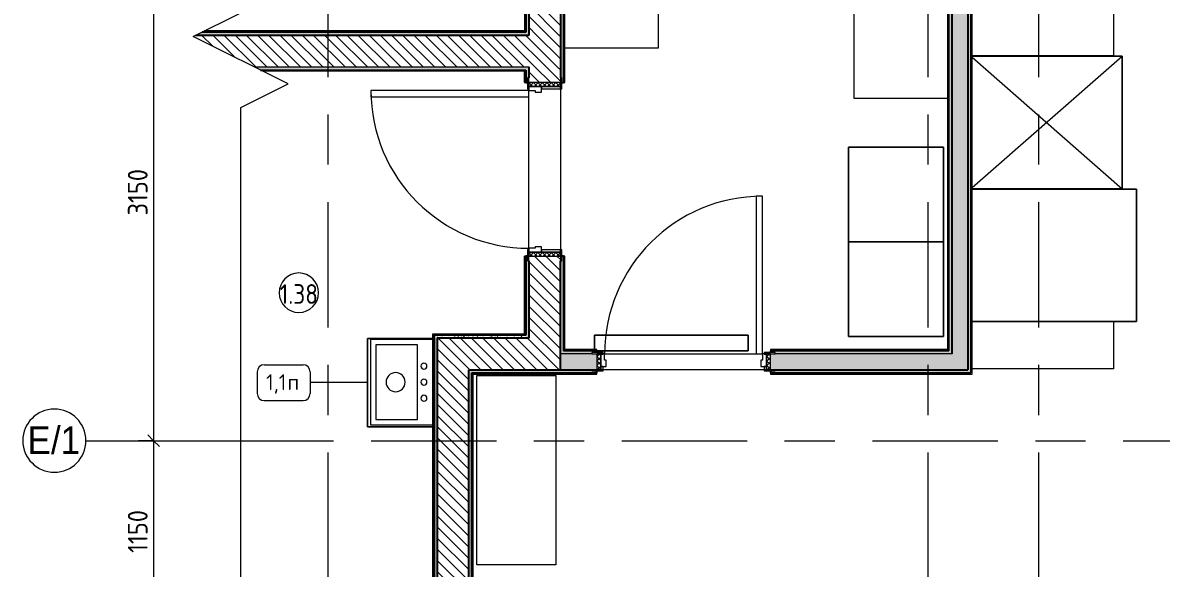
# Model space of a CAD drawing. Header units: millimetres. Extents: x 54725 to 263872, y -8553 to 29614.
# Drawn here: x 54725 to 61935, y 17341 to 20800 of the extents above; entities that cross this region are included whole.
import ezdxf

# ---------------------------------------------------------------- set-up
doc = ezdxf.new("R2010")
doc.units = ezdxf.units.MM
doc.linetypes.add('Осевая', pattern=[1587.5, 317.5, -238.125, 793.75, -238.125])
for name, color, linetype, lineweight in [('A-ANNO-DIMS', 7, 'Continuous', 9), ('A-ANNO-DIMS-50', 7, 'Continuous', 9), ('A-AREA-IDEN', 7, 'Continuous', 9), ('A-DETL-GENF', 7, 'Continuous', 9), ('A-DOOR', 7, 'Continuous', 9), ('A-DOOR-1', 7, 'Continuous', 15), ('A-DOOR-FRAM', 7, 'Continuous', 15), ('A-DOOR-FRAM-1', 7, 'Continuous', 9), ('A-WALL', 7, 'Continuous', 9), ('I-FURN', 7, 'Continuous', 9), ('I-FURN-IDEN', 7, 'Continuous', 9), ('I-WALL', 7, 'Continuous', 9), ('Оси', 7, 'Continuous', 9), ('Оси-1', 7, 'Continuous', 20), ('Оси-2', 7, 'Осевая', 9)]:
    doc.layers.add(name, color=color, linetype=linetype, lineweight=lineweight)
for name, color, linetype, lineweight, true_color in [('A-WALL-3', 7, 'Continuous', 25, 0x3c3c3c), ('A-WALL-FNSH-2', 7, 'Continuous', 15, 0x3c3c3c), ('P-SANR-FIXT-1', 7, 'Continuous', 15, 0x4994b4), ('P-SANR-FIXT-2', 7, 'Continuous', 9, 0x4994b4)]:
    doc.layers.add(name, color=color, linetype=linetype, lineweight=lineweight, true_color=true_color)
doc.styles.add('Arial', font='arial.ttf', dxfattribs={"width": 0.9, "height": 175})
doc.styles.add('GOST Common_1', font='GOST_Common.ttf', dxfattribs={"width": 0.9, "height": 125})
doc.styles.add('GOST Common_2', font='GOST_Common.ttf', dxfattribs={"height": 100})
doc.styles.add('ISOCPEUR', font='isocpeur.ttf', dxfattribs={"width": 0.9, "height": 125})
doc.dimstyles.new('ISO-2_5_0_9К_БОЛЬШОЙ', dxfattribs={"dimscale": 304.8, "dimtxt": 124.497647, "dimasz": 0.246063, "dimexe": 0.19685, "dimexo": 0.492126, "dimgap": 0, "dimtad": 1, "dimdec": 0, "dimrnd": 10, "dimzin": 0, "dimdsep": 46, "dimtxsty": 'ISOCPEUR', "dimblk1": 'OBLIQUE', "dimblk2": 'OBLIQUE', "dimsah": 1, "dimcen": 0.09, "dimdle": 0.19685, "dimazin": 0, "dimtfac": 1, "dimtdec": 4, "dimtix": 1, "dimtmove": 0, "dimatfit": 3, "dimfxl": 1, "dimtvp": 1, "dimtolj": 1, "dimtzin": 0, "dimarcsym": 2})
pattern_1 = [(135, (0, 0), (-35.35534, -35.35534), [])]
pattern_2 = [(135, (0, 0), (-37.717076, -37.717076), [53.34, -8.89, 1.778, -8.89]), (135, (0, 37.694), (-37.717076, -37.717076), []), (50, (0, 0), (63.763904, -5.57885), [6.667, -73.342]), (355, (0, 0), (-12.334876, 66.869514), [5.334, -58.674]), (100.451, (5.314, -0.465), (51.43036, 61.29098), [5.667, -62.332]), (46.184, (0, 17.78), (94.87722, -14.71484), [10.001, -110.014]), (96.636, (7.91, 16.55), (83.09115, 86.5993), [8.5, -93.497]), (351.184, (0, 17.78), (83.09204, 86.59928), [8.001, -88.011]), (21, (8.89, 13.335), (53.064487, -35.792726), [6.667, -73.342]), (326, (8.89, 13.335), (21.63066, 64.46546), [5.334, -58.674]), (71.451, (13.31, 10.35), (74.69646, 28.672367), [5.667, -62.332]), (37.5, (0, 0), (1.080413, 29.594271), [1.676, -56.286, 1.676, -57.887, -58.896]), (37.5, (0, 0), (1.080413, 29.594271), [-117.526, 1.676, -57.22]), (7.5, (0, 0), (23.386368, 35.063507), [1.676, -32.283, 1.676, -54.953, -22.447]), (7.5, (0, 0), (23.386368, 35.063507), [-90.589, 1.676, -20.771]), (327.5, (-19.825, 0), (47.456567, -2.005468), [1.676, -20.549, 1.676, -67.666, -92.011]), (327.5, (-19.825, 0), (47.456567, -2.005468), [-91.567, 1.676, -90.335]), (317.5, (-28.715, 0), (51.844948, 8.89904), [1.676, -27.216, 1.676, -44.374, -65.341]), (317.5, (-28.715, 0), (51.844948, 8.89904), [-74.943, 1.676, -63.665])]
pattern_3 = [(0, (0, 0), (60.96, 15.24), [5.029, -40.691, 5.029, -40.691, -243.84]), (0, (0, 0), (60.96, 15.24), [-91.44, 5.029, -86.411, 5.029, -40.691, -106.68]), (0, (0, 0), (60.96, 15.24), [-228.6, 5.029, -25.451, 5.029, -71.171]), (120, (22.86, 7.62), (-43.678227, 45.1729086), [5.029, -40.691, 5.029, -40.691, -243.84]), (120, (22.86, 7.62), (-43.678227, 45.1729086), [-91.44, 5.029, -86.411, 5.029, -40.691, -106.68]), (120, (22.86, 7.62), (-43.678227, 45.1729086), [-228.6, 5.029, -25.451, 5.029, -71.171]), (240, (30.48, 38.1), (-17.281773, -60.4129086), [5.029, -40.691, 5.029, -40.691, -243.84]), (240, (30.48, 38.1), (-17.281773, -60.4129086), [-91.44, 5.029, -86.411, 5.029, -40.691, -106.68]), (240, (30.48, 38.1), (-17.281773, -60.4129086), [-228.6, 5.029, -25.451, 5.029, -71.171])]

# ---------------------------------------------------------------- blocks, each defined once
blk = doc.blocks.new('110_Дверь_СКБ_1Ст_Внутренняя1 - Д-11 1100x2100h_кладовые _все__ коридор _между помещениями блока столовой__ моечные _все_-32089444-Фрагмент 1_10_ Пищеблок')
at = {"layer": 'A-DOOR'}
h = blk.add_hatch(dxfattribs=at)
h.set_pattern_fill('FP_8', color=256, style=0, pattern_type=2)
h.set_pattern_definition([(135, (1751.41, 114.685), (-14.14214, -14.14214), []), (225, (1751.41, 114.685), (14.14214, -14.14214), [])])
h.paths.add_polyline_path([(562.5, -50), (562.5, 50), (537.5, 50), (537.5, -50)])
at = {"layer": 'A-DOOR-FRAM-1'}
h = blk.add_hatch(dxfattribs=at)
h.set_pattern_fill('FP_9', color=256, style=0, pattern_type=2)
h.set_pattern_definition([(45, (-371.384, 114.685), (-14.1421, 14.1421), []), (135, (-371.384, 114.685), (-14.1421, -14.1421), [])])
h.paths.add_polyline_path([(-512.5, -50), (-512.5, 50), (-537.5, 50), (-537.5, -50)])
at = {"layer": 'A-DOOR'}
blk.add_arc((512.5, 50), 1000, 90, 180, dxfattribs=at)
at = {"layer": 'A-DOOR-1'}
for p, q in [((512.5, 1050), (472.5, 1050)), ((472.5, 1050), (472.5, 50)), ((512.5, 50), (512.5, 1050)), ((472.5, 50), (512.5, 50))]:
    blk.add_line(p, q, dxfattribs=at)
at = {"layer": 'A-DOOR-FRAM'}
for p, q in [((-497.5, 58), (-567.5, 58)), ((-567.5, 58), (-567.5, 50)), ((-567.5, 50), (-497.5, 50)), ((-512.5, 50), (-537.5, 50)), ((-537.5, 50), (-537.5, -50)), ((-487.5, 50), (-512.5, 50)), ((-512.5, 50), (-512.5, -30)), ((-512.5, -50), (-512.5, 50)), ((-497.5, 50), (-512.5, 50)), ((-512.5, 50), (-512.5, 49)), ((-512.5, 49), (-497.5, 49)), ((-497.5, 50), (-497.5, 58)), ((-497.5, 49), (-497.5, 50)), ((-487.5, 10), (-487.5, 50)), ((-477.5, 10), (-487.5, 10)), ((-477.5, -30), (-477.5, 10)), ((512.5, 10), (502.5, 10)), ((502.5, 10), (502.5, -30)), ((512.5, 50), (512.5, 10)), ((537.5, 50), (512.5, 50)), ((592.5, 58), (522.5, 58)), ((522.5, 58), (522.5, 50)), ((537.5, 50), (522.5, 50)), ((522.5, 50), (522.5, 49)), ((522.5, 50), (592.5, 50)), ((522.5, 49), (537.5, 49)), ((537.5, -30), (537.5, 50)), ((562.5, 50), (537.5, 50)), ((537.5, 50), (537.5, -50)), ((537.5, 49), (537.5, 50)), ((562.5, -50), (562.5, 50)), ((592.5, 50), (592.5, 58)), ((-497.5, -50), (-567.5, -50)), ((-567.5, -50), (-567.5, -58)), ((-567.5, -58), (-497.5, -58)), ((-537.5, -50), (-512.5, -50)), ((-512.5, -30), (-477.5, -30)), ((-497.5, -30), (-512.5, -30)), ((-512.5, -30), (-512.5, -50)), ((-512.5, -50), (-497.5, -50)), ((-497.5, -50), (-497.5, -30)), ((-497.5, -58), (-497.5, -50)), ((502.5, -30), (537.5, -30)), ((537.5, -30), (522.5, -30)), ((522.5, -30), (522.5, -50)), ((522.5, -50), (537.5, -50)), ((592.5, -50), (522.5, -50)), ((522.5, -50), (522.5, -58)), ((522.5, -58), (592.5, -58)), ((537.5, -50), (537.5, -30)), ((537.5, -50), (562.5, -50)), ((592.5, -58), (592.5, -50))]:
    blk.add_line(p, q, dxfattribs=at)
blk = doc.blocks.new('110_Дверь_СКБ_1Ст_Внутренняя1 - Д-12 EIW 1100x2100h_кладовые _все__ коридор _между помещениями блока столовой__ моечные _все_-32936079-Фрагмент 1_10_ Пищеблок')
at = {"layer": 'A-DOOR'}
h = blk.add_hatch(dxfattribs=at)
h.set_pattern_fill('FP_20', color=256, style=0, pattern_type=2)
h.set_pattern_definition([(135, (1751.41, 164.685), (-14.14214, -14.14214), []), (225, (1751.41, 164.685), (14.14214, -14.14214), [])])
h.paths.add_polyline_path([(537.5, -100), (562.5, -100), (562.5, 100), (537.5, 100)])
at = {"layer": 'A-DOOR-FRAM-1'}
h = blk.add_hatch(dxfattribs=at)
h.set_pattern_fill('FP_21', color=256, style=0, pattern_type=2)
h.set_pattern_definition([(45, (-371.384, 164.685), (-14.1421, 14.1421), []), (135, (-371.384, 164.685), (-14.1421, -14.1421), [])])
h.paths.add_polyline_path([(-537.5, -100), (-512.5, -100), (-512.5, 100), (-537.5, 100)])
at = {"layer": 'A-DOOR'}
blk.add_arc((512.5, 100), 1000, 90, 180, dxfattribs=at)
at = {"layer": 'A-DOOR-1'}
for p, q in [((512.5, 1100), (472.5, 1100)), ((472.5, 1100), (472.5, 100)), ((512.5, 100), (512.5, 1100)), ((472.5, 100), (512.5, 100))]:
    blk.add_line(p, q, dxfattribs=at)
at = {"layer": 'A-DOOR-FRAM'}
for p, q in [((-497.5, 108), (-567.5, 108)), ((-567.5, 108), (-567.5, 100)), ((-567.5, 100), (-497.5, 100)), ((-512.5, 100), (-537.5, 100)), ((-537.5, 100), (-537.5, -100)), ((-487.5, 100), (-512.5, 100)), ((-512.5, 100), (-512.5, 20)), ((-512.5, -100), (-512.5, 100)), ((-497.5, 100), (-512.5, 100)), ((-512.5, 100), (-512.5, 99)), ((-512.5, 99), (-497.5, 99)), ((-497.5, 100), (-497.5, 108)), ((-497.5, 99), (-497.5, 100)), ((-487.5, 60), (-487.5, 100)), ((512.5, 100), (512.5, 60)), ((537.5, 100), (512.5, 100)), ((592.5, 108), (522.5, 108)), ((522.5, 108), (522.5, 100)), ((537.5, 100), (522.5, 100)), ((522.5, 100), (522.5, 99)), ((522.5, 100), (592.5, 100)), ((522.5, 99), (537.5, 99)), ((537.5, 20), (537.5, 100)), ((562.5, 100), (537.5, 100)), ((537.5, 100), (537.5, -100)), ((537.5, 99), (537.5, 100)), ((562.5, -100), (562.5, 100)), ((592.5, 100), (592.5, 108)), ((-512.5, 20), (-477.5, 20)), ((-497.5, 20), (-512.5, 20)), ((-512.5, 20), (-512.5, -100)), ((-497.5, -100), (-497.5, 20)), ((-477.5, 60), (-487.5, 60)), ((-477.5, 20), (-477.5, 60)), ((512.5, 60), (502.5, 60)), ((502.5, 60), (502.5, 20)), ((502.5, 20), (537.5, 20)), ((537.5, 20), (522.5, 20)), ((522.5, 20), (522.5, -100)), ((537.5, -100), (537.5, 20)), ((-497.5, -100), (-567.5, -100)), ((-567.5, -100), (-567.5, -108)), ((-567.5, -108), (-497.5, -108)), ((-537.5, -100), (-512.5, -100)), ((-512.5, -100), (-497.5, -100)), ((-497.5, -108), (-497.5, -100)), ((522.5, -100), (537.5, -100)), ((592.5, -100), (522.5, -100)), ((522.5, -100), (522.5, -108)), ((522.5, -108), (592.5, -108)), ((537.5, -100), (562.5, -100)), ((592.5, -108), (592.5, -100))]:
    blk.add_line(p, q, dxfattribs=at)
blk = doc.blocks.new('Холодильник встроенный 1180 мм - 6_9п-25546520-Фрагмент 1_10_ Пищеблок')
at = {"layer": 'I-FURN'}
for p, q in [((305.1, 329.9), (-294.9, 329.9)), ((-294.9, 329.9), (-294.9, -270.1)), ((-294.9, -270.1), (-294.9, 329.9)), ((-294.9, 329.9), (305.1, 329.9)), ((305.1, -270.1), (305.1, 329.9)), ((305.1, 329.9), (305.1, -270.1)), ((-294.9, -270.1), (305.1, -270.1)), ((305.1, -270.1), (-294.9, -270.1))]:
    blk.add_line(p, q, dxfattribs=at)
blk = doc.blocks.new('Мойка кухонная - Мойка Steel Hammer SH R 5151 GLOWE 2-V18-Фрагмент 1_10_ Пищеблок')
at = {"layer": 'P-SANR-FIXT-2'}
for p, q in [((-270, -5.7), (-270, -400)), ((270, -400), (270, -5.7)), ((236.1, -102.3), (-236.6, -102.3)), ((-236.6, -102.3), (-236.6, -366.4)), ((236.1, -366.4), (236.1, -102.3)), ((-270, -400), (270, -400)), ((-236.6, -366.4), (236.1, -366.4))]:
    blk.add_line(p, q, dxfattribs=at)
for centre, radius, start, end in [((-101.6, -61.9), 19, 90, 180), ((-101.6, -61.9), 19, 180, 270), ((-101.6, -61.9), 19, 360, 90), ((-101.6, -61.9), 19.1, 270, 360), ((0, -61.9), 19, 360, 180), ((0, -61.9), 19, 180, 360), ((101.6, -61.9), 19.1, 360, 180), ((101.6, -61.9), 19.1, 180, 360), ((0, -241.3), 60.5, 360, 180), ((0, -241.3), 60.5, 180, 360)]:
    blk.add_arc(centre, radius, start, end, dxfattribs=at)
blk = doc.blocks.new('Стол базовый прямоугольный - 1_10п-25623330-Фрагмент 1_10_ Пищеблок')
at = {"layer": 'I-FURN'}
for p, q in [((600, 300), (-600, 300)), ((-600, 300), (-600, -292.9)), ((600, -292.9), (600, 300))]:
    blk.add_line(p, q, dxfattribs=at)
blk = doc.blocks.new('Стол базовый прямоугольный - 1_10п-V19-Фрагмент 1_10_ Пищеблок')
at = {"layer": 'I-FURN'}
for p, q in [((-600, -300), (-600, 292)), ((600, 292), (600, -300)), ((600, -300), (-600, -300))]:
    blk.add_line(p, q, dxfattribs=at)
blk = doc.blocks.new('Стол базовый прямоугольный - 1_221п-25625161-Фрагмент 1_10_ Пищеблок')
at = {"layer": 'I-FURN'}
for p, q in [((-600, 250), (600, 250)), ((-600, -250), (-600, 250)), ((600, 250), (600, -250)), ((600, -250), (-600, -250))]:
    blk.add_line(p, q, dxfattribs=at)
blk = doc.blocks.new('Шкаф параметрический - 3_6п-25627516-Фрагмент 1_10_ Пищеблок')
at = {"layer": 'I-FURN'}
for p, q in [((8, 7), (956.6, 841)), ((956.6, 841), (8, 841)), ((8, 841), (956.6, 841)), ((8, 834), (956.6, 0)), ((956.6, 0), (956.6, 841)), ((956.6, 841), (956.6, 0)), ((8, 0), (956.6, 0)), ((956.6, 0), (8, 0))]:
    blk.add_line(p, q, dxfattribs=at)
blk = doc.blocks.new('Стол базовый прямоугольный - 1_56п-V21-Фрагмент 1_10_ Пищеблок')
at = {"layer": 'I-FURN'}
for p, q in [((-150, 450), (150, 450)), ((-150, -444.2), (-150, 450)), ((150, 450), (150, -444.2))]:
    blk.add_line(p, q, dxfattribs=at)
blk = doc.blocks.new('DET_L_Линия разрыва - М100-30704732-Фрагмент 1_10_ Пищеблок')
at = {"layer": 'A-DETL-GENF'}
for p, q in [((7000, -300), (7300, 300)), ((7300, 300), (7450, 0)), ((0, 0), (6850, 0)), ((6850, 0), (7000, -300))]:
    blk.add_line(p, q, dxfattribs=at)
blk = doc.blocks.new('Ось сетки - D8-29747960-Фрагмент 1_10_ Пищеблок')
at = {"layer": 'Оси-1'}
for start, end in [(360, 180), (180, 360)]:
    blk.add_arc((0, 0), 4, start, end, dxfattribs=at)
blk = doc.blocks.new('DIMBLOCK3-Фрагмент 1_10_ Пищеблок')
at = {"layer": 'A-ANNO-DIMS-50'}
for p, q in [((55457.1, 21300), (55614, 21300)), ((55554, 21300), (55457.1, 21300)), ((55554, 21300), (55554, 18150)), ((55457.1, 18150), (55614, 18150)), ((55554, 18150), (55457.1, 18150))]:
    blk.add_line(p, q, dxfattribs=at)
at = {"layer": 'A-ANNO-DIMS-50', "lineweight": 20}
for p, q in [((55554, 21300), (55516.5, 21337.5)), ((55554, 21300), (55591.5, 21262.5)), ((55554, 18150), (55516.5, 18187.5)), ((55554, 18150), (55591.5, 18112.5))]:
    blk.add_line(p, q, dxfattribs=at)
at = {"layer": 'A-ANNO-DIMS-50', "color": 0, "insert": (55390.7, 19577.8), "char_height": 125, "width": 353.382, "attachment_point": 1, "rotation": 90, "line_spacing_factor": 1.149209, "style": 'ISOCPEUR'}
blk.add_mtext('3150', dxfattribs=at)
blk = doc.blocks.new('_Oblique')
at = {"color": 0, "linetype": 'ByBlock', "lineweight": -2}
blk.add_line((-0.5, -0.5), (0.5, 0.5), dxfattribs=at)
blk = doc.blocks.new('DIMBLOCK4-Фрагмент 1_10_ Пищеблок')
at = {"layer": 'A-ANNO-DIMS-50', "lineweight": 20}
for p, q in [((55554, 18150), (55516.5, 18187.5)), ((55554, 18150), (55591.5, 18112.5)), ((55554, 17000), (55516.5, 17037.5)), ((55554, 17000), (55591.5, 16962.5))]:
    blk.add_line(p, q, dxfattribs=at)
at = {"layer": 'A-ANNO-DIMS-50'}
for p, q in [((55457.1, 18150), (55614, 18150)), ((55554, 18150), (55457.1, 18150)), ((55554, 18150), (55554, 17000)), ((55457.1, 17000), (55614, 17000)), ((55554, 17000), (55457.1, 17000))]:
    blk.add_line(p, q, dxfattribs=at)
at = {"layer": 'A-ANNO-DIMS-50', "color": 0, "insert": (55390.7, 17438.5), "char_height": 125, "width": 327.525, "attachment_point": 1, "rotation": 90, "line_spacing_factor": 1.149209, "style": 'ISOCPEUR'}
blk.add_mtext('1150', dxfattribs=at)
blk = doc.blocks.new('Марка_Помещения - Номер-25198446-Фрагмент 1_10_ Пищеблок')
at = {"layer": 'A-AREA-IDEN'}
for start, end in [(360, 180), (180, 360)]:
    blk.add_arc((0, 0), 2.5, start, end, dxfattribs=at)
blk = doc.blocks.new('Марка_Мебель - В прямоуг_Balcon_Марка-25523697-Фрагмент 1_10_ Пищеблок')
at = {"layer": 'I-FURN-IDEN'}
for p, q in [((-2.45, 2.28), (2.45, 2.28)), ((-3.35, 1.38), (-3.35, -1.38)), ((3.35, 1.38), (3.35, -1.38)), ((-2.46, -2.28), (2.45, -2.28))]:
    blk.add_line(p, q, dxfattribs=at)
for centre, radius, start, end in [((-2.45, 1.38), 0.9, 90, 180), ((2.45, 1.38), 0.9, 0, 90), ((-2.46, -1.38), 0.893, 180, 270), ((2.45, -1.38), 0.9, 270, 0)]:
    blk.add_arc(centre, radius, start, end, dxfattribs=at)

msp = doc.modelspace()

# ---------------------------------------------------------------- hatches: boundary and pattern name
at = {"layer": 'I-WALL'}
h = msp.add_hatch(dxfattribs=at)
h.set_pattern_fill('FP_3', color=256, style=0, pattern_type=2)
h.set_pattern_definition(pattern_2)
h.paths.add_polyline_path([(60710, 18600), (60710, 24950), (60610, 24950), (60610, 18600)])
h = msp.add_hatch(dxfattribs=at)
h.set_pattern_fill('FP_5', color=256, style=0, pattern_type=2)
h.set_pattern_definition(pattern_1)
h.paths.add_polyline_path([(58130, 20720), (58130, 24890), (57930, 24890), (57930, 20720)])
h = msp.add_hatch(dxfattribs=at)
h.set_pattern_fill('FP_35', color=256, style=0, pattern_type=2)
h.set_pattern_definition(pattern_3)
h.paths.add_polyline_path([(58130, 18720), (58150, 18720), (58150, 19320), (58138, 19320), (58138, 19290), (58130, 19290), (58130, 18768.9)])
h.paths.add_polyline_path([(58138, 20420), (58150, 20420), (58150, 24810), (58130, 24810), (58130, 20450), (58138, 20450)])
h = msp.add_hatch(dxfattribs=at)
h.set_pattern_fill('FP_35', color=256, style=0, pattern_type=2)
h.set_pattern_definition(pattern_3)
h.paths.add_polyline_path([(57930, 20740), (57930, 24730), (57910, 24730), (57910, 20740)])
h = msp.add_hatch(dxfattribs=at)
h.set_pattern_fill('FP_35', color=256, style=0, pattern_type=2)
h.set_pattern_definition(pattern_3)
h.paths.add_polyline_path([(60710, 18600), (60730, 18600), (60730, 24760), (60710, 24760), (60710, 18768.9)])
h = msp.add_hatch(dxfattribs=at)
h.set_pattern_fill('FP_35', color=256, style=0, pattern_type=2)
h.set_pattern_definition(pattern_3)
h.paths.add_polyline_path([(60590, 18720), (60610, 18720), (60610, 22750), (60590, 22750), (60590, 18728)])
h = msp.add_hatch(dxfattribs=at)
h.set_pattern_fill('FP_5', color=256, style=0, pattern_type=2)
h.set_pattern_definition(pattern_1)
h.paths.add_polyline_path([(57930, 20520), (58130, 20520), (58130, 20720), (55820.3, 20720), (55805.3, 20712.5), (56190.3, 20520), (57868.4, 20520)])
h = msp.add_hatch(dxfattribs=at)
h.set_pattern_fill('FP_35', color=256, style=0, pattern_type=2)
h.set_pattern_definition(pattern_3)
h.paths.add_polyline_path([(57868.4, 20720), (57930, 20720), (57930, 20740), (55860.3, 20740), (55820.3, 20720), (57581.1, 20720)])
h = msp.add_hatch(dxfattribs=at)
h.set_pattern_fill('FP_35', color=256, style=0, pattern_type=2)
h.set_pattern_definition(pattern_3)
h.paths.add_polyline_path([(57930, 20500), (57930, 20520), (56190.3, 20520), (56230.3, 20500), (57910, 20500)])
h = msp.add_hatch(dxfattribs=at)
h.set_pattern_fill('FP_35', color=256, style=0, pattern_type=2)
h.set_pattern_definition(pattern_3)
h.paths.add_polyline_path([(57930, 18800), (57930, 19290), (57922, 19290), (57922, 19320), (57910, 19320), (57910, 18800)])
h.paths.add_polyline_path([(57922, 20420), (57922.4, 20450), (57930, 20450), (57930, 20500), (57910, 20500), (57910, 20420)])
h = msp.add_hatch(dxfattribs=at)
h.set_pattern_fill('FP_5', color=256, style=0, pattern_type=2)
h.set_pattern_definition(pattern_1)
h.paths.add_polyline_path([(58130, 18600), (58130, 19320), (57930, 19320), (57930, 18600)])
h.paths.add_polyline_path([(57930, 20420), (58130, 20420), (58130, 20520), (57930, 20520), (57930, 20450)])
h = msp.add_hatch(dxfattribs=at)
h.set_pattern_fill('FP_35', color=256, style=0, pattern_type=2)
h.set_pattern_definition(pattern_3)
h.paths.add_polyline_path([(57350, 18800), (57910, 18800), (57910, 18820), (57330, 18820), (57330, 18800)])
h = msp.add_hatch(dxfattribs=at)
h.set_pattern_fill('FP_35', color=256, style=0, pattern_type=2)
h.set_pattern_definition(pattern_3)
h.paths.add_polyline_path([(57350, 15803.8), (57350, 15873.8), (57342, 15873.8), (57342, 15903.8), (57330, 15903.8), (57330, 15803.8)])
h.paths.add_polyline_path([(57342, 17003.8), (57342, 17033.8), (57350, 17033.8), (57350, 18800), (57330, 18800), (57330, 17003.8)])
h = msp.add_hatch(dxfattribs=at)
h.set_pattern_fill('FP_5', color=256, style=0, pattern_type=2)
h.set_pattern_definition(pattern_1)
h.paths.add_polyline_path([(57350, 15803.8), (57550, 15803.8), (57550, 15903.8), (57350, 15903.8), (57350, 15873.8)])
h.paths.add_polyline_path([(57350, 17003.8), (57550, 17003.8), (57550, 18800), (57350, 18800), (57350, 17033.8)])
h = msp.add_hatch(dxfattribs=at)
h.set_pattern_fill('FP_5', color=256, style=0, pattern_type=2)
h.set_pattern_definition(pattern_1)
h.paths.add_polyline_path([(57868.4, 18600), (57930, 18600), (57930, 18800), (57550, 18800), (57550, 18600)])
h = msp.add_hatch(dxfattribs=at)
h.set_pattern_fill('FP_35', color=256, style=0, pattern_type=2)
h.set_pattern_definition(pattern_3)
h.paths.add_polyline_path([(60167.1, 18700), (60610, 18700), (60610, 18720), (59460, 18720), (59460, 18708), (59490, 18708), (59490, 18700)])
h.paths.add_polyline_path([(58130, 18700), (58330, 18700), (58330, 18708), (58360, 18708), (58360, 18720), (58130, 18720)])
h = msp.add_hatch(dxfattribs=at)
h.set_pattern_fill('FP_3', color=256, style=0, pattern_type=2)
h.set_pattern_definition(pattern_2)
h.paths.add_polyline_path([(60610, 18600), (60610, 18700), (59460, 18700), (59460, 18600), (60167.1, 18600)])
h.paths.add_polyline_path([(58360, 18600), (58360, 18700), (58130, 18700), (58130, 18600), (58330, 18600)])
h = msp.add_hatch(dxfattribs=at)
h.set_pattern_fill('FP_35', color=256, style=0, pattern_type=2)
h.set_pattern_definition(pattern_3)
h.paths.add_polyline_path([(60730, 18580), (60730, 18600), (59490, 18600), (59490, 18592), (59460, 18592), (59460, 18580), (60167.1, 18580)])
h.paths.add_polyline_path([(58360, 18580), (58360, 18592), (58330, 18592), (58330, 18600), (57550, 18600), (57550, 18580), (58330, 18580)])
h = msp.add_hatch(dxfattribs=at)
h.set_pattern_fill('FP_35', color=256, style=0, pattern_type=2)
h.set_pattern_definition(pattern_3)
h.paths.add_polyline_path([(57570, 13412.5), (57570, 15903.8), (57558, 15903.8), (57558, 15873.8), (57550, 15873.8), (57550, 13412.5), (57562.4, 13412.5)])
h.paths.add_polyline_path([(57558, 17003.8), (57570, 17003.8), (57570, 18580), (57550, 18580), (57550.4, 17033.8), (57558, 17033.8)])

# ---------------------------------------------------------------- linework, layer by layer
at = {"layer": 'A-WALL'}
for p, q in [((56190.3, 20520), (57930, 20520)), ((58330, 18700), (58130, 18700)), ((60610, 18700), (59490, 18700))]:
    msp.add_line(p, q, dxfattribs=at)
at = {"layer": 'A-WALL-3'}
for p, q in [((60610, 18700), (60610, 24950)), ((60710, 24950), (60710, 18600)), ((58130, 24890), (58130, 20450)), ((58150, 24810), (58150, 20420)), ((57910, 24730), (57910, 20740)), ((57930, 24750), (57930, 20720)), ((60730, 24760), (60730, 18580)), ((60590, 18720), (60590, 22730)), ((57930, 20720), (55820.3, 20720)), ((57910, 20740), (55860.3, 20740)), ((56230.3, 20500), (57910, 20500)), ((57910, 20500), (57910, 20420)), ((57930, 20520), (57930, 20450)), ((57910, 20420), (57922, 20420)), ((58138, 20420), (58150, 20420)), ((57922, 19320), (57910, 19320)), ((57910, 19320), (57910, 18820)), ((57930, 19290), (57930, 18800)), ((58130, 18600), (58130, 19290)), ((58150, 19320), (58138, 19320)), ((58150, 19320), (58150, 18720)), ((57910, 18820), (57330, 18820)), ((57330, 18820), (57330, 17003.8)), ((57350, 18800), (57350, 17033.8)), ((57930, 18800), (57350, 18800)), ((58360, 18720), (58150, 18720)), ((58360, 18708), (58360, 18720)), ((59460, 18720), (59460, 18708)), ((60590, 18720), (59460, 18720)), ((57550, 17033.8), (57550, 18600)), ((57550, 18600), (58330, 18600)), ((57570, 18580), (58360, 18580)), ((57570, 17003.8), (57570, 18580)), ((58360, 18580), (58360, 18592)), ((59460, 18592), (59460, 18580)), ((59460, 18580), (60730, 18580)), ((59490, 18600), (60710, 18600))]:
    msp.add_line(p, q, dxfattribs=at)
at = {"layer": 'A-WALL-FNSH-2'}
for p, q in [((58158, 20420), (58158, 24809)), ((60738, 18572), (60738, 24752)), ((57902, 24722), (57902, 20748)), ((60582, 22722), (60582, 18728)), ((57902, 20748), (55876.3, 20748)), ((56232.3, 20499), (57910, 20499)), ((57909, 20500), (57909, 20420)), ((57909, 20420), (57910, 20420)), ((58150, 20420), (58158, 20420)), ((57909, 19320), (57909, 18820)), ((57910, 19320), (57909, 19320)), ((58158, 19320), (58150, 19320)), ((58158, 18728), (58158, 19320)), ((57329, 18821), (57329, 17003.8)), ((57910, 18821), (57329, 18821)), ((58360, 18728), (58158, 18728)), ((58360, 18720), (58360, 18728)), ((60582, 18728), (59460, 18728)), ((59460, 18728), (59460, 18720)), ((57570, 18572), (58360, 18572)), ((57578, 17003.8), (57578, 18580)), ((58360, 18572), (58360, 18580)), ((59460, 18580), (59460, 18572)), ((59460, 18572), (60738, 18572))]:
    msp.add_line(p, q, dxfattribs=at)
at = {"layer": 'I-FURN'}
for p, q in [((61777.5, 19745), (60738, 19745)), ((60738, 19745), (61777.5, 19745)), ((61777.5, 18905), (61777.5, 19745)), ((61777.5, 19745), (61777.5, 18905)), ((60738, 18905), (61777.5, 18905)), ((61632.2, 18905), (60738, 18905)), ((61777.5, 18905), (61632.2, 18905)), ((59319.4, 18820), (58345.2, 18820)), ((58345.2, 18820), (58345.2, 18728)), ((58345.2, 18728), (58345.2, 18820)), ((58345.2, 18820), (59319.4, 18820)), ((59319.4, 18720), (59319.4, 18820)), ((59319.4, 18820), (59319.4, 18720)), ((57322, 18798), (56909.1, 18798)), ((56909.1, 18798), (56909.1, 18237.8)), ((56909.1, 18237.8), (56909.1, 18798)), ((56909.1, 18798), (57322, 18798)), ((58360, 18720), (59319.4, 18720)), ((59319.4, 18720), (58360, 18720)), ((56909.1, 18237.8), (57322, 18237.8)), ((57322, 18237.8), (56909.1, 18237.8))]:
    msp.add_line(p, q, dxfattribs=at)
at = {"layer": 'I-FURN-IDEN'}
msp.add_line((56909.1, 18517.9), (56545.4, 18517.9), dxfattribs=at)
at = {"layer": 'I-WALL'}
for p, q in [((57902, 20492), (56246.3, 20492)), ((57902, 20420), (57902, 20492)), ((57902, 20420), (57909, 20420)), ((58130, 20380), (58130, 19360)), ((57930, 19370), (57930, 20330)), ((57902, 18828), (57902, 19320)), ((57909, 19320), (57902, 19320)), ((57322, 18828), (57902, 18828)), ((57322, 17003.8), (57322, 18828)), ((58410, 18700), (59370, 18700)), ((59420, 18600), (58400, 18600))]:
    msp.add_line(p, q, dxfattribs=at)
at = {"layer": 'Оси'}
msp.add_line((55125.2, 18150), (56375.2, 18150), dxfattribs=at)
at = {"layer": 'Оси-2'}
for p, q in [((56660, 13550), (56660, 26148.1)), ((60460, 13550), (60460, 26148.1)), ((61160, 13550), (61160, 26148.1)), ((56375.2, 18150), (90566.7, 18150))]:
    msp.add_line(p, q, dxfattribs=at)

# ---------------------------------------------------------------- block references
at = {"layer": 'A-AREA-IDEN', "xscale": 49.99999999999998, "yscale": 49.99999999999998, "zscale": 49.99999999999998}
msp.add_blockref('Марка_Помещения - Номер-25198446-Фрагмент 1_10_ Пищеблок', (56474, 19088.2), dxfattribs=at)
at = {"layer": 'A-DETL-GENF', "rotation": 90.00000000000007}
msp.add_blockref('DET_L_Линия разрыва - М100-30704732-Фрагмент 1_10_ Пищеблок', (56105.3, 13412.5), dxfattribs=at)
at = {"layer": 'A-DOOR', "rotation": 89.99999999999991}
msp.add_blockref('110_Дверь_СКБ_1Ст_Внутренняя1 - Д-12 EIW 1100x2100h_кладовые _все__ коридор _между помещениями блока столовой__ моечные _все_-32936079-Фрагмент 1_10_ Пищеблок', (58030, 19857.5), dxfattribs=at)
at = {"layer": 'A-DOOR'}
msp.add_blockref('110_Дверь_СКБ_1Ст_Внутренняя1 - Д-11 1100x2100h_кладовые _все__ коридор _между помещениями блока столовой__ моечные _все_-32089444-Фрагмент 1_10_ Пищеблок', (58897.5, 18650), dxfattribs=at)
at = {"layer": 'I-FURN'}
for name, p, rotation in [('Стол базовый прямоугольный - 1_10п-25623330-Фрагмент 1_10_ Пищеблок', (58450.9, 21240), 270.0000000000002), ('Стол базовый прямоугольный - 1_10п-V19-Фрагмент 1_10_ Пищеблок', (60290, 20920), 269.9999999999998), ('Стол базовый прямоугольный - 1_56п-V21-Фрагмент 1_10_ Пищеблок', (61182.2, 20740), 270.0000000000001), ('Стол базовый прямоугольный - 1_56п-V21-Фрагмент 1_10_ Пищеблок', (61182.2, 18755), 270.0000000000001), ('Стол базовый прямоугольный - 1_221п-25625161-Фрагмент 1_10_ Пищеблок', (57850, 17963.8), 269.9999999999998)]:
    msp.add_blockref(name, p, dxfattribs=dict(at, rotation=rotation))
for name, p in [('Шкаф параметрический - 3_6п-25627516-Фрагмент 1_10_ Пищеблок', (60730, 19747.6)), ('Холодильник встроенный 1180 мм - 6_9п-25546520-Фрагмент 1_10_ Пищеблок', (60250, 19680)), ('Холодильник встроенный 1180 мм - 6_9п-25546520-Фрагмент 1_10_ Пищеблок', (60250, 19080))]:
    msp.add_blockref(name, p, dxfattribs=at)
at = {"layer": 'I-FURN-IDEN', "xscale": 49.99999999999998, "yscale": 49.99999999999998, "zscale": 49.99999999999998}
msp.add_blockref('Марка_Мебель - В прямоуг_Balcon_Марка-25523697-Фрагмент 1_10_ Пищеблок', (56377.6, 18517.9), dxfattribs=at)
at = {"layer": 'P-SANR-FIXT-1', "rotation": 269.999999999999}
msp.add_blockref('Мойка кухонная - Мойка Steel Hammer SH R 5151 GLOWE 2-V18-Фрагмент 1_10_ Пищеблок', (57327.7, 18521), dxfattribs=at)
at = {"layer": 'Оси-1', "xscale": 49.99999999999998, "yscale": 49.99999999999998, "zscale": 49.99999999999998, "rotation": 269.9999999999994}
msp.add_blockref('Ось сетки - D8-29747960-Фрагмент 1_10_ Пищеблок', (54925.2, 18150), dxfattribs=at)

# ---------------------------------------------------------------- texts
at = {"layer": 'A-AREA-IDEN', "insert": (56353, 19142.4), "char_height": 125, "width": 303.038, "attachment_point": 1, "style": 'GOST Common_1'}
msp.add_mtext('1.38', dxfattribs=at)
at = {"layer": 'I-FURN-IDEN', "char_height": 100, "attachment_point": 1, "style": 'GOST Common_2'}
for s, insert, width in [('1,1', (56266.1, 18571.4), 164.346), ('\\fGOST Common|b0|i0|c204|p34|;п', (56401.7, 18571.4), 88.186)]:
    msp.add_mtext(s, dxfattribs=dict(at, insert=insert, width=width))
at = {"layer": 'Оси', "char_height": 175, "attachment_point": 1, "style": 'Arial'}
for s, insert, width in [('/1', (54904, 18240.5), 227.278), ('\\fArial|b0|i0|c204|p34|;\\W.9;Е', (54755.2, 18240.5), 180.38)]:
    msp.add_mtext(s, dxfattribs=dict(at, insert=insert, width=width))

# ---------------------------------------------------------------- dimensions: what is measured, and where the dimension line sits
at = {"layer": 'A-ANNO-DIMS'}
for base, p1, p2, override, picture, middle in [((55554, 18150), (55607.1, 21300), (55607.1, 18150), {"dimpost": '<>', "dimfxl": 3150}, 'DIMBLOCK3-Фрагмент 1_10_ Пищеблок', (55491.5, 19725)), ((55554, 17000), (55607.1, 18150), (55607.1, 17000), {"dimpost": '<>', "dimfxl": 1150}, 'DIMBLOCK4-Фрагмент 1_10_ Пищеблок', (55491.5, 17575))]:
    dim = msp.add_linear_dim(base=base, p1=p1, p2=p2, angle=90, dimstyle='ISO-2_5_0_9К_БОЛЬШОЙ', override=override, dxfattribs=at)
    dim.commit()
    dim.dimension.update_dxf_attribs({"geometry": picture, "text_midpoint": middle})

doc.saveas('drawing.dxf')
